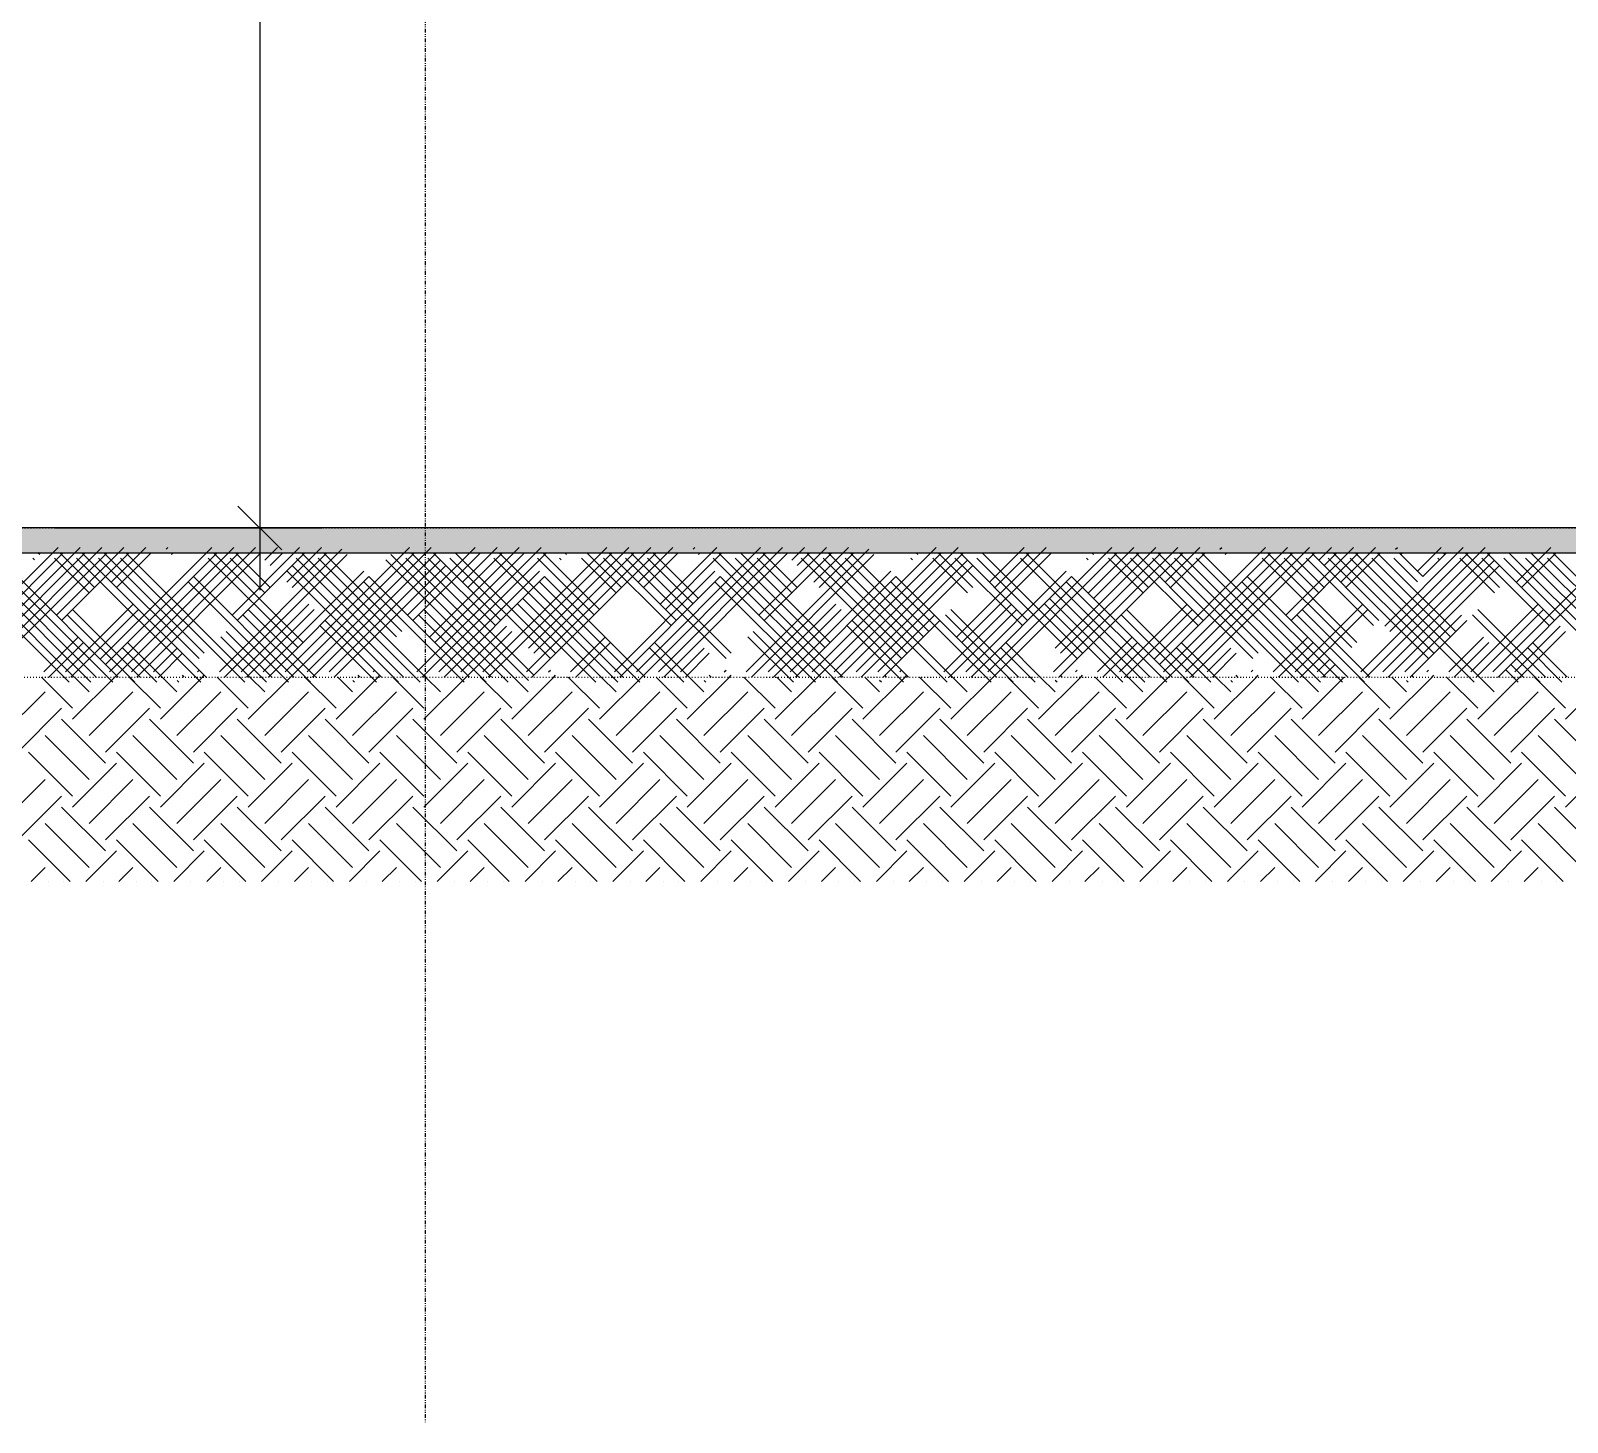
# Model space of a CAD drawing. Extents: x 37185 to 43130, y -8131 to -3926.
# Drawn here: x 40987.6 to 41193.8, y -6361.7 to -6175 of the extents above; entities that cross this region are included whole.
import ezdxf

# ---------------------------------------------------------------- set-up
doc = ezdxf.new("R2010")
doc.units = 0
doc.header["$MEASUREMENT"] = 0
doc.linetypes.add('ESTILO_TQS_0002', pattern=[0.4, 0.1, -0.3])
doc.linetypes.add('ESTILO_TQS_0004', pattern=[1.12, 0.5, -0.2, 0.01, -0.2, 0.01, -0.2])
for name, color, linetype in [('36', 253, 'CONTINUOUS'), ('47', 15, 'CONTINUOUS'), ('67', 7, 'CONTINUOUS'), ('70', 160, 'CONTINUOUS'), ('75', 9, 'CONTINUOUS'), ('96', 252, 'CONTINUOUS')]:
    doc.layers.add(name, color=color, linetype=linetype)

msp = doc.modelspace()

# ---------------------------------------------------------------- linework, layer by layer
at = {"layer": '36', "linetype": 'Continuous'}
for p, q in [((40974.62, -6260.99), (40991.29, -6244.33)), ((40975.33, -6261.7), (40991.99, -6245.04)), ((40977.57, -6260.99), (40994.23, -6244.33)), ((40978.28, -6261.7), (40994.94, -6245.04)), ((40996.41, -6261.7), (40979.75, -6245.04)), ((40983.69, -6257.82), (40997.18, -6244.33)), ((40984.4, -6258.52), (40997.89, -6245.04)), ((40988.82, -6245.27), (40988.59, -6245.04)), ((40991.06, -6253.4), (41000.13, -6244.33)), ((40996.18, -6249.69), (40991.53, -6245.04)), ((40991.76, -6254.11), (41000.83, -6245.04)), ((41011.14, -6261.7), (40994.48, -6245.04)), ((40996.95, -6259.29), (41011.91, -6244.33)), ((41010.91, -6258.52), (40997.43, -6245.04)), ((40997.66, -6260), (41012.62, -6245.04)), ((40998.19, -6260.99), (41014.86, -6244.33)), ((40998.42, -6248.98), (41003.07, -6244.33)), ((40998.9, -6261.7), (41015.56, -6245.04)), ((40999.13, -6249.69), (41003.78, -6245.04)), ((41017.04, -6261.7), (41000.37, -6245.04)), ((41001.14, -6260.99), (41017.8, -6244.33)), ((41001.85, -6261.7), (41018.51, -6245.04)), ((41005.79, -6244.56), (41006.02, -6244.33)), ((41006.5, -6245.27), (41006.73, -6245.04)), ((41024.17, -6257.05), (41012.16, -6245.04)), ((41012.93, -6260.99), (41029.36, -6244.56)), ((41013.63, -6261.7), (41030.07, -6245.27)), ((41014.63, -6253.4), (41023.7, -6244.33)), ((41019.75, -6249.69), (41015.1, -6245.04)), ((41015.33, -6254.11), (41024.4, -6245.04)), ((41019.05, -6246.03), (41020.75, -6244.33)), ((41019.75, -6246.74), (41021.46, -6245.04)), ((41021.76, -6260.99), (41038.43, -6244.33)), ((41021.99, -6248.98), (41026.64, -6244.33)), ((41022.47, -6261.7), (41039.13, -6245.04)), ((41022.7, -6249.69), (41027.35, -6245.04)), ((41040.61, -6261.7), (41023.94, -6245.04)), ((41024.71, -6260.99), (41041.37, -6244.33)), ((41025.42, -6261.7), (41042.08, -6245.04)), ((41037.43, -6255.58), (41026.89, -6245.04)), ((41052.39, -6261.7), (41035.96, -6245.27)), ((41038.2, -6253.4), (41047.27, -6244.33)), ((41055.11, -6261.47), (41038.67, -6245.04)), ((41038.9, -6254.11), (41047.97, -6245.04)), ((41039.44, -6260.99), (41056.11, -6244.33)), ((41040.15, -6261.7), (41056.81, -6245.04)), ((41041.14, -6256.34), (41053.16, -6244.33)), ((41050.69, -6254.11), (41041.62, -6245.04)), ((41041.85, -6257.05), (41053.87, -6245.04)), ((41058.05, -6258.52), (41044.57, -6245.04)), ((41045.56, -6248.98), (41050.21, -6244.33)), ((41046.27, -6249.69), (41050.92, -6245.04)), ((41048.28, -6260.99), (41064.94, -6244.33)), ((41048.99, -6261.7), (41065.65, -6245.04)), ((41067.12, -6261.7), (41050.46, -6245.04)), ((41054.17, -6260.99), (41070.84, -6244.33)), ((41054.4, -6257.82), (41067.89, -6244.33)), ((41054.88, -6261.7), (41071.54, -6245.04)), ((41055.11, -6258.52), (41068.6, -6245.04)), ((41063.95, -6252.63), (41056.35, -6245.04)), ((41059.53, -6245.27), (41059.3, -6245.04)), ((41066.89, -6249.69), (41062.24, -6245.04)), ((41074.26, -6254.11), (41065.19, -6245.04)), ((41081.63, -6258.52), (41068.14, -6245.04)), ((41068.91, -6260.99), (41085.57, -6244.33)), ((41069.13, -6248.98), (41073.78, -6244.33)), ((41069.61, -6261.7), (41086.28, -6245.04)), ((41069.84, -6249.69), (41074.49, -6245.04)), ((41077.21, -6251.16), (41071.08, -6245.04)), ((41071.85, -6260.99), (41088.51, -6244.33)), ((41072.08, -6251.93), (41079.68, -6244.33)), ((41072.56, -6261.7), (41089.22, -6245.04)), ((41072.79, -6252.63), (41080.38, -6245.04)), ((41076.5, -6244.56), (41076.73, -6244.33)), ((41077.21, -6245.27), (41077.44, -6245.04)), ((41096.58, -6261.7), (41079.92, -6245.04)), ((41094.88, -6257.05), (41082.87, -6245.04)), ((41083.64, -6260.99), (41100.07, -6244.56)), ((41084.34, -6261.7), (41100.78, -6245.27)), ((41085.34, -6253.4), (41094.41, -6244.33)), ((41090.46, -6249.69), (41085.81, -6245.04)), ((41086.04, -6254.11), (41095.11, -6245.04)), ((41089.76, -6246.03), (41091.46, -6244.33)), ((41090.46, -6246.74), (41092.17, -6245.04)), ((41105.2, -6258.52), (41091.71, -6245.04)), ((41092.48, -6260.99), (41109.14, -6244.33)), ((41092.7, -6248.98), (41097.35, -6244.33)), ((41093.18, -6261.7), (41109.85, -6245.04)), ((41093.41, -6249.69), (41098.06, -6245.04)), ((41111.32, -6261.7), (41094.65, -6245.04)), ((41095.42, -6260.99), (41112.08, -6244.33)), ((41096.13, -6261.7), (41112.79, -6245.04)), ((41108.14, -6255.58), (41097.6, -6245.04)), ((41106.67, -6245.27), (41106.44, -6245.04)), ((41114.03, -6249.69), (41109.38, -6245.04)), ((41111.85, -6256.34), (41123.87, -6244.33)), ((41121.4, -6254.11), (41112.33, -6245.04)), ((41112.56, -6257.05), (41124.58, -6245.04)), ((41128.77, -6258.52), (41115.28, -6245.04)), ((41116.05, -6260.99), (41132.71, -6244.33)), ((41116.27, -6248.98), (41120.92, -6244.33)), ((41116.75, -6261.7), (41133.42, -6245.04)), ((41116.98, -6249.69), (41121.63, -6245.04)), ((41137.83, -6261.7), (41121.17, -6245.04)), ((41124.88, -6260.99), (41141.55, -6244.33)), ((41125.11, -6257.82), (41138.6, -6244.33)), ((41125.59, -6261.7), (41142.25, -6245.04)), ((41125.82, -6258.52), (41139.31, -6245.04)), ((41129.53, -6250.45), (41135.65, -6244.33)), ((41130.24, -6245.27), (41130.01, -6245.04)), ((41130.24, -6251.16), (41136.36, -6245.04)), ((41137.6, -6249.69), (41132.95, -6245.04)), ((41144.97, -6254.11), (41135.9, -6245.04)), ((41138.37, -6259.29), (41153.33, -6244.33)), ((41152.34, -6258.52), (41138.85, -6245.04)), ((41139.08, -6260), (41154.04, -6245.04)), ((41139.62, -6260.99), (41156.28, -6244.33)), ((41139.84, -6248.98), (41144.49, -6244.33)), ((41140.32, -6261.7), (41156.99, -6245.04)), ((41140.55, -6249.69), (41145.2, -6245.04)), ((41158.46, -6261.7), (41141.79, -6245.04)), ((41142.56, -6260.99), (41159.23, -6244.33)), ((41143.27, -6261.7), (41159.93, -6245.04)), ((41161.4, -6261.7), (41144.74, -6245.04)), ((41147.21, -6244.56), (41147.44, -6244.33)), ((41147.92, -6245.27), (41148.15, -6245.04)), ((41165.59, -6257.05), (41153.58, -6245.04)), ((41156.05, -6253.4), (41165.12, -6244.33)), ((41161.17, -6249.69), (41156.52, -6245.04)), ((41156.76, -6254.11), (41165.82, -6245.04)), ((41168.54, -6254.11), (41159.47, -6245.04)), ((41160.47, -6246.03), (41162.17, -6244.33)), ((41161.17, -6246.74), (41162.88, -6245.04)), ((41175.91, -6258.52), (41162.42, -6245.04)), ((41163.41, -6248.98), (41168.06, -6244.33)), ((41164.12, -6249.69), (41168.77, -6245.04)), ((41182.03, -6261.7), (41165.36, -6245.04)), ((41166.13, -6260.99), (41182.8, -6244.33)), ((41166.84, -6261.7), (41183.5, -6245.04)), ((41178.85, -6255.58), (41168.31, -6245.04)), ((41169.31, -6254.87), (41179.85, -6244.33)), ((41170.01, -6255.58), (41180.56, -6245.04)), ((41170.78, -6244.56), (41171.01, -6244.33)), ((41174.43, -6248.21), (41171.26, -6245.04)), ((41171.49, -6245.27), (41171.72, -6245.04)), ((41173.73, -6247.51), (41176.9, -6244.33)), ((41174.43, -6248.21), (41177.61, -6245.04)), ((41177.38, -6245.27), (41177.15, -6245.04)), ((41184.74, -6249.69), (41180.09, -6245.04)), ((41192.11, -6254.11), (41183.04, -6245.04)), ((41199.48, -6258.52), (41185.99, -6245.04)), ((41186.98, -6248.98), (41191.63, -6244.33)), ((41187.69, -6249.69), (41192.34, -6245.04)), ((41205.6, -6261.7), (41188.93, -6245.04)), ((41208.54, -6261.7), (41191.88, -6245.04)), ((40995.7, -6262.41), (40979.04, -6245.74)), ((40988.11, -6245.97), (40987.88, -6245.74)), ((40995.48, -6250.39), (40990.83, -6245.74)), ((41010.44, -6262.41), (40993.77, -6245.74)), ((41010.21, -6259.23), (40996.72, -6245.74)), ((41016.33, -6262.41), (40999.66, -6245.74)), ((41023.47, -6257.76), (41011.45, -6245.74)), ((41019.05, -6250.39), (41014.4, -6245.74)), ((41018.82, -6260.99), (41032.3, -6247.51)), ((41036.95, -6262.41), (41021.99, -6247.45)), ((41037.66, -6261.7), (41022.7, -6246.74)), ((41039.9, -6262.41), (41023.24, -6245.74)), ((41036.72, -6256.29), (41026.18, -6245.74)), ((41027.66, -6260.99), (41042.62, -6246.03)), ((41028.36, -6261.7), (41043.32, -6246.74)), ((41051.68, -6262.41), (41035.25, -6245.97)), ((41054.4, -6262.18), (41037.97, -6245.74)), ((41049.98, -6254.81), (41040.91, -6245.74)), ((41042.39, -6260.99), (41055.87, -6247.51)), ((41057.35, -6259.23), (41043.86, -6245.74)), ((41066.41, -6262.41), (41049.75, -6245.74)), ((41063.24, -6253.34), (41055.64, -6245.74)), ((41058.82, -6245.97), (41058.59, -6245.74)), ((41066.19, -6250.39), (41061.54, -6245.74)), ((41073.55, -6254.81), (41064.48, -6245.74)), ((41065.96, -6260.99), (41079.44, -6247.51)), ((41080.92, -6259.23), (41067.43, -6245.74)), ((41076.5, -6251.87), (41070.38, -6245.74)), ((41095.88, -6262.41), (41079.21, -6245.74)), ((41094.18, -6257.76), (41082.16, -6245.74)), ((41089.76, -6250.39), (41085.11, -6245.74)), ((41089.53, -6260.99), (41103.02, -6247.51)), ((41104.49, -6259.23), (41091, -6245.74)), ((41110.61, -6262.41), (41093.95, -6245.74)), ((41107.43, -6256.29), (41096.89, -6245.74)), ((41098.37, -6260.99), (41113.33, -6246.03)), ((41099.07, -6261.7), (41114.03, -6246.74)), ((41105.96, -6245.97), (41105.73, -6245.74)), ((41113.33, -6250.39), (41108.68, -6245.74)), ((41120.69, -6254.81), (41111.62, -6245.74)), ((41113.1, -6260.99), (41126.59, -6247.51)), ((41128.06, -6259.23), (41114.57, -6245.74)), ((41137.13, -6262.41), (41120.46, -6245.74)), ((41129.53, -6245.97), (41129.3, -6245.74)), ((41136.9, -6250.39), (41132.25, -6245.74)), ((41144.26, -6254.81), (41135.19, -6245.74)), ((41151.63, -6259.23), (41138.14, -6245.74)), ((41157.75, -6262.41), (41141.09, -6245.74)), ((41160.7, -6262.41), (41144.03, -6245.74)), ((41164.89, -6257.76), (41152.87, -6245.74)), ((41160.47, -6250.39), (41155.82, -6245.74)), ((41167.83, -6254.81), (41158.76, -6245.74)), ((41175.2, -6259.23), (41161.71, -6245.74)), ((41181.32, -6262.41), (41164.66, -6245.74)), ((41178.15, -6256.29), (41167.6, -6245.74)), ((41169.08, -6260.99), (41184.04, -6246.03)), ((41169.79, -6261.7), (41184.74, -6246.74)), ((41173.73, -6248.92), (41170.55, -6245.74)), ((41176.67, -6245.97), (41176.44, -6245.74)), ((41184.04, -6250.39), (41179.39, -6245.74)), ((41191.4, -6254.81), (41182.33, -6245.74)), ((41183.81, -6260.99), (41197.3, -6247.51)), ((41198.77, -6259.23), (41185.28, -6245.74)), ((41204.89, -6262.41), (41188.23, -6245.74)), ((41207.84, -6262.41), (41191.17, -6245.74)), ((40998.65, -6262.41), (40985.16, -6248.92)), ((40999.36, -6261.7), (40985.87, -6248.21)), ((41022.22, -6262.41), (41008.73, -6248.92)), ((41022.93, -6261.7), (41009.44, -6248.21)), ((41019.53, -6261.7), (41033.01, -6248.21)), ((41045.79, -6262.41), (41032.3, -6248.92)), ((41046.5, -6261.7), (41033.01, -6248.21)), ((41043.1, -6261.7), (41056.58, -6248.21)), ((41069.36, -6262.41), (41055.87, -6248.92)), ((41070.07, -6261.7), (41056.58, -6248.21)), ((41066.67, -6261.7), (41080.15, -6248.21)), ((41092.93, -6262.41), (41079.44, -6248.92)), ((41093.64, -6261.7), (41080.15, -6248.21)), ((41090.24, -6261.7), (41103.72, -6248.21)), ((41116.5, -6262.41), (41103.02, -6248.92)), ((41117.21, -6261.7), (41103.72, -6248.21)), ((41113.81, -6261.7), (41127.29, -6248.21)), ((41140.07, -6262.41), (41126.59, -6248.92)), ((41140.78, -6261.7), (41127.29, -6248.21)), ((41163.64, -6262.41), (41150.16, -6248.92)), ((41164.35, -6261.7), (41150.86, -6248.21)), ((41184.52, -6261.7), (41198, -6248.21)), ((40993.46, -6261.7), (40982.92, -6251.16)), ((41064.18, -6261.7), (41053.64, -6251.16)), ((41134.89, -6261.7), (41124.35, -6251.16)), ((40992.76, -6262.41), (40982.22, -6251.87)), ((40992.3, -6260.99), (41001.37, -6251.93)), ((41001.6, -6262.41), (40992.53, -6253.34)), ((40993.01, -6261.7), (41002.08, -6252.63)), ((41002.3, -6261.7), (40993.24, -6252.63)), ((41015.87, -6260.99), (41024.94, -6251.93)), ((41025.17, -6262.41), (41016.1, -6253.34)), ((41016.58, -6261.7), (41025.65, -6252.63)), ((41025.87, -6261.7), (41016.81, -6252.63)), ((41048.74, -6262.41), (41039.67, -6253.34)), ((41049.44, -6261.7), (41040.38, -6252.63)), ((41063.47, -6262.41), (41052.93, -6251.87)), ((41086.58, -6260.99), (41095.65, -6251.93)), ((41087.29, -6261.7), (41096.36, -6252.63)), ((41101.31, -6260.99), (41108.91, -6253.4)), ((41110.15, -6260.99), (41119.22, -6251.93)), ((41119.45, -6262.41), (41110.38, -6253.34)), ((41110.86, -6261.7), (41119.93, -6252.63)), ((41120.15, -6261.7), (41111.09, -6252.63)), ((41134.18, -6262.41), (41123.64, -6251.87)), ((41133.72, -6260.99), (41142.79, -6251.93)), ((41143.02, -6262.41), (41133.95, -6253.34)), ((41134.43, -6261.7), (41143.5, -6252.63)), ((41143.73, -6261.7), (41134.66, -6252.63)), ((41157.29, -6260.99), (41166.36, -6251.93)), ((41166.59, -6262.41), (41157.52, -6253.34)), ((41158, -6261.7), (41167.07, -6252.63)), ((41167.3, -6261.7), (41158.23, -6252.63)), ((41172.02, -6260.99), (41179.62, -6253.4)), ((41180.86, -6260.99), (41189.93, -6251.93)), ((41190.16, -6262.41), (41181.09, -6253.34)), ((41181.57, -6261.7), (41190.64, -6252.63)), ((41190.87, -6261.7), (41181.8, -6252.63)), ((41019.98, -6261.7), (41013.86, -6255.58)), ((41034.01, -6262.41), (41026.41, -6254.81)), ((41034.71, -6261.7), (41027.12, -6254.11)), ((41045.33, -6260.99), (41051.46, -6254.87)), ((41046.04, -6261.7), (41052.16, -6255.58)), ((41090.69, -6261.7), (41084.57, -6255.58)), ((41104.72, -6262.41), (41097.12, -6254.81)), ((41105.42, -6261.7), (41097.83, -6254.11)), ((41102.02, -6261.7), (41109.61, -6254.11)), ((41172.73, -6261.7), (41180.33, -6254.11)), ((41186.76, -6260.99), (41192.88, -6254.87)), ((41187.46, -6261.7), (41193.58, -6255.58)), ((40989.36, -6260.99), (40994, -6256.34)), ((40990.06, -6261.7), (40994.71, -6257.05)), ((41004.54, -6262.41), (40999.9, -6257.76)), ((41005.25, -6261.7), (41000.6, -6257.05)), ((41004.09, -6260.99), (41007.26, -6257.82)), ((41019.27, -6262.41), (41013.15, -6256.29)), ((41060.07, -6260.99), (41064.71, -6256.34)), ((41060.77, -6261.7), (41065.42, -6257.05)), ((41075.25, -6262.41), (41070.61, -6257.76)), ((41075.96, -6261.7), (41071.31, -6257.05)), ((41074.8, -6260.99), (41077.97, -6257.82)), ((41089.98, -6262.41), (41083.86, -6256.29)), ((41122.39, -6262.41), (41117.75, -6257.76)), ((41123.1, -6261.7), (41118.45, -6257.05)), ((41130.78, -6260.99), (41135.42, -6256.34)), ((41131.48, -6261.7), (41136.13, -6257.05)), ((41145.96, -6262.41), (41141.32, -6257.76)), ((41146.67, -6261.7), (41142.02, -6257.05)), ((41145.51, -6260.99), (41148.68, -6257.82)), ((41154.35, -6260.99), (41158.99, -6256.34)), ((41155.05, -6261.7), (41159.7, -6257.05)), ((41177.92, -6260.99), (41182.56, -6256.34)), ((41178.62, -6261.7), (41183.27, -6257.05)), ((41193.1, -6262.41), (41188.46, -6257.76)), ((41193.81, -6261.7), (41189.16, -6257.05)), ((41004.79, -6261.7), (41007.97, -6258.52)), ((41075.5, -6261.7), (41078.68, -6258.52)), ((41146.22, -6261.7), (41149.39, -6258.52)), ((41160.24, -6260.99), (41161.94, -6259.29)), ((41160.95, -6261.7), (41162.65, -6260)), ((41187.92, -6261.7), (41186.22, -6260)), ((40990.52, -6261.7), (40990.52, -6261.7)), ((40990.52, -6261.7), (40990.52, -6261.7)), ((40995.96, -6261.7), (40995.96, -6261.7)), ((40995.96, -6261.7), (40995.96, -6261.7)), ((41007.74, -6261.7), (41007.74, -6261.7)), ((41007.74, -6261.7), (41007.74, -6261.7)), ((41008.2, -6261.7), (41007.97, -6261.47)), ((41009.98, -6260.99), (41010.21, -6260.76)), ((41010.69, -6261.7), (41010.91, -6261.47)), ((41014.09, -6261.7), (41014.09, -6261.7)), ((41014.09, -6261.7), (41014.09, -6261.7)), ((41028.82, -6261.7), (41028.82, -6261.7)), ((41028.82, -6261.7), (41028.82, -6261.7)), ((41031.31, -6261.7), (41031.31, -6261.7)), ((41031.31, -6261.7), (41031.31, -6261.7)), ((41031.77, -6261.7), (41031.54, -6261.47)), ((41033.55, -6260.99), (41033.78, -6260.76)), ((41034.26, -6261.7), (41034.48, -6261.47)), ((41037.2, -6261.7), (41037.2, -6261.7)), ((41037.2, -6261.7), (41037.2, -6261.7)), ((41043.55, -6261.7), (41043.55, -6261.7)), ((41043.55, -6261.7), (41043.55, -6261.7)), ((41051.93, -6261.7), (41051.93, -6261.7)), ((41051.93, -6261.7), (41051.93, -6261.7)), ((41055.34, -6261.7), (41055.34, -6261.7)), ((41055.34, -6261.7), (41055.34, -6261.7)), ((41057.12, -6260.99), (41057.35, -6260.76)), ((41057.83, -6261.7), (41058.05, -6261.47)), ((41058.28, -6261.7), (41058.28, -6261.7)), ((41058.28, -6261.7), (41058.28, -6261.7)), ((41061.23, -6261.7), (41061.23, -6261.7)), ((41061.23, -6261.7), (41061.23, -6261.7)), ((41063.72, -6261.7), (41063.72, -6261.7)), ((41063.72, -6261.7), (41063.72, -6261.7)), ((41073.01, -6261.7), (41073.01, -6261.7)), ((41073.01, -6261.7), (41073.01, -6261.7)), ((41078.45, -6261.7), (41078.45, -6261.7)), ((41078.45, -6261.7), (41078.45, -6261.7)), ((41078.91, -6261.7), (41078.68, -6261.47)), ((41080.69, -6260.99), (41080.92, -6260.76)), ((41081.4, -6261.7), (41081.63, -6261.47)), ((41081.85, -6261.7), (41081.85, -6261.7)), ((41081.85, -6261.7), (41081.85, -6261.7)), ((41084.8, -6261.7), (41084.8, -6261.7)), ((41084.8, -6261.7), (41084.8, -6261.7)), ((41087.75, -6261.7), (41087.75, -6261.7)), ((41087.75, -6261.7), (41087.75, -6261.7)), ((41099.53, -6261.7), (41099.53, -6261.7)), ((41099.53, -6261.7), (41099.53, -6261.7)), ((41102.48, -6261.7), (41102.25, -6261.47)), ((41104.26, -6260.99), (41104.49, -6260.76)), ((41104.97, -6261.7), (41105.2, -6261.47)), ((41107.91, -6261.7), (41107.91, -6261.7)), ((41107.91, -6261.7), (41107.91, -6261.7)), ((41108.37, -6261.7), (41108.37, -6261.7)), ((41108.37, -6261.7), (41108.37, -6261.7)), ((41114.26, -6261.7), (41114.26, -6261.7)), ((41114.26, -6261.7), (41114.26, -6261.7)), ((41119.7, -6261.7), (41119.7, -6261.7)), ((41119.7, -6261.7), (41119.7, -6261.7)), ((41122.65, -6261.7), (41122.65, -6261.7)), ((41122.65, -6261.7), (41122.65, -6261.7)), ((41126.05, -6261.7), (41125.82, -6261.47)), ((41127.83, -6260.99), (41128.06, -6260.76)), ((41128.54, -6261.7), (41128.77, -6261.47)), ((41128.99, -6261.7), (41128.99, -6261.7)), ((41128.99, -6261.7), (41128.99, -6261.7)), ((41131.94, -6261.7), (41131.94, -6261.7)), ((41131.94, -6261.7), (41131.94, -6261.7)), ((41137.38, -6261.7), (41137.38, -6261.7)), ((41137.38, -6261.7), (41137.38, -6261.7)), ((41149.16, -6261.7), (41149.16, -6261.7)), ((41149.16, -6261.7), (41149.16, -6261.7)), ((41149.62, -6261.7), (41149.39, -6261.47)), ((41151.4, -6260.99), (41151.63, -6260.76)), ((41152.11, -6261.7), (41152.34, -6261.47)), ((41152.56, -6261.7), (41152.56, -6261.7)), ((41152.56, -6261.7), (41152.56, -6261.7)), ((41155.51, -6261.7), (41155.51, -6261.7)), ((41155.51, -6261.7), (41155.51, -6261.7)), ((41163.89, -6261.7), (41163.89, -6261.7)), ((41163.89, -6261.7), (41163.89, -6261.7)), ((41170.24, -6261.7), (41170.24, -6261.7)), ((41170.24, -6261.7), (41170.24, -6261.7)), ((41173.19, -6261.7), (41172.96, -6261.47)), ((41174.97, -6260.99), (41175.2, -6260.76)), ((41175.68, -6261.7), (41175.91, -6261.47)), ((41176.13, -6261.7), (41176.13, -6261.7)), ((41176.13, -6261.7), (41176.13, -6261.7)), ((41179.08, -6261.7), (41179.08, -6261.7)), ((41179.08, -6261.7), (41179.08, -6261.7)), ((41184.97, -6261.7), (41184.97, -6261.7)), ((41184.97, -6261.7), (41184.97, -6261.7)), ((41187.21, -6262.41), (41185.51, -6260.71)), ((41190.41, -6261.7), (41190.41, -6261.7)), ((41190.41, -6261.7), (41190.41, -6261.7)), ((41193.36, -6261.7), (41193.36, -6261.7)), ((41193.36, -6261.7), (41193.36, -6261.7)), ((41007.49, -6262.41), (41007.26, -6262.18)), ((41031.06, -6262.41), (41030.83, -6262.18)), ((41078.2, -6262.41), (41077.97, -6262.18)), ((41101.77, -6262.41), (41101.54, -6262.18)), ((41125.34, -6262.41), (41125.11, -6262.18)), ((41148.91, -6262.41), (41148.68, -6262.18)), ((41172.48, -6262.41), (41172.25, -6262.18))]:
    msp.add_line(p, q, dxfattribs=at)
at = {"layer": '47', "linetype": 'Continuous'}
for p, q in [((40993.24, -6265.89), (40989.05, -6261.7)), ((40993.24, -6267.36), (40998.9, -6261.7)), ((40995.45, -6263.68), (40993.47, -6261.7)), ((41005.02, -6265.89), (41000.83, -6261.7)), ((41005.02, -6267.36), (41010.68, -6261.7)), ((41007.23, -6263.68), (41005.25, -6261.7)), ((41016.81, -6265.89), (41012.62, -6261.7)), ((41016.81, -6267.36), (41022.47, -6261.7)), ((41019.02, -6263.68), (41017.04, -6261.7)), ((41028.59, -6265.89), (41024.4, -6261.7)), ((41028.59, -6267.36), (41034.25, -6261.7)), ((41030.8, -6263.68), (41028.82, -6261.7)), ((41040.38, -6265.89), (41036.19, -6261.7)), ((41040.38, -6267.36), (41046.04, -6261.7)), ((41042.59, -6263.68), (41040.61, -6261.7)), ((41052.16, -6265.89), (41047.97, -6261.7)), ((41052.16, -6267.36), (41057.82, -6261.7)), ((41054.37, -6263.68), (41052.39, -6261.7)), ((41063.95, -6265.89), (41059.76, -6261.7)), ((41063.95, -6267.36), (41069.61, -6261.7)), ((41066.16, -6263.68), (41064.18, -6261.7)), ((41075.73, -6265.89), (41071.54, -6261.7)), ((41075.73, -6267.36), (41081.39, -6261.7)), ((41077.94, -6263.68), (41075.96, -6261.7)), ((41087.52, -6265.89), (41083.33, -6261.7)), ((41087.52, -6267.36), (41093.18, -6261.7)), ((41089.73, -6263.68), (41087.75, -6261.7)), ((41099.3, -6265.89), (41095.12, -6261.7)), ((41099.3, -6267.36), (41104.96, -6261.7)), ((41101.51, -6263.68), (41099.53, -6261.7)), ((41111.09, -6265.89), (41106.9, -6261.7)), ((41111.09, -6267.36), (41116.75, -6261.7)), ((41113.3, -6263.68), (41111.32, -6261.7)), ((41122.87, -6265.89), (41118.69, -6261.7)), ((41122.87, -6267.36), (41128.53, -6261.7)), ((41125.08, -6263.68), (41123.1, -6261.7)), ((41134.66, -6265.89), (41130.47, -6261.7)), ((41134.66, -6267.36), (41140.32, -6261.7)), ((41136.87, -6263.68), (41134.89, -6261.7)), ((41146.44, -6265.89), (41142.26, -6261.7)), ((41146.44, -6267.36), (41152.1, -6261.7)), ((41148.65, -6263.68), (41146.67, -6261.7)), ((41158.23, -6265.89), (41154.04, -6261.7)), ((41158.23, -6267.36), (41163.89, -6261.7)), ((41160.44, -6263.68), (41158.46, -6261.7)), ((41170.01, -6265.89), (41165.83, -6261.7)), ((41170.01, -6267.36), (41175.67, -6261.7)), ((41172.22, -6263.68), (41170.25, -6261.7)), ((41181.8, -6265.89), (41177.61, -6261.7)), ((41181.8, -6267.36), (41187.46, -6261.7)), ((41184.01, -6263.68), (41182.03, -6261.7)), ((41193.58, -6265.89), (41189.4, -6261.7)), ((41193.58, -6267.36), (41199.24, -6261.7)), ((40983.66, -6269.57), (40989.55, -6263.68)), ((40995.45, -6269.57), (41001.34, -6263.68)), ((41007.23, -6269.57), (41013.12, -6263.68)), ((41019.02, -6269.57), (41024.91, -6263.68)), ((41030.8, -6269.57), (41036.69, -6263.68)), ((41042.59, -6269.57), (41048.48, -6263.68)), ((41054.37, -6269.57), (41060.26, -6263.68)), ((41066.16, -6269.57), (41072.05, -6263.68)), ((41077.94, -6269.57), (41083.83, -6263.68)), ((41089.73, -6269.57), (41095.62, -6263.68)), ((41101.51, -6269.57), (41107.41, -6263.68)), ((41113.3, -6269.57), (41119.19, -6263.68)), ((41125.08, -6269.57), (41130.98, -6263.68)), ((41136.87, -6269.57), (41142.76, -6263.68)), ((41148.65, -6269.57), (41154.55, -6263.68)), ((41160.44, -6269.57), (41166.33, -6263.68)), ((41172.22, -6269.57), (41178.12, -6263.68)), ((41184.01, -6269.57), (41189.9, -6263.68)), ((40985.87, -6271.78), (40991.76, -6265.89)), ((40997.66, -6271.78), (41003.55, -6265.89)), ((41009.44, -6271.78), (41015.33, -6265.89)), ((41021.23, -6271.78), (41027.12, -6265.89)), ((41033.01, -6271.78), (41038.9, -6265.89)), ((41044.8, -6271.78), (41050.69, -6265.89)), ((41056.58, -6271.78), (41062.47, -6265.89)), ((41068.37, -6271.78), (41074.26, -6265.89)), ((41080.15, -6271.78), (41086.04, -6265.89)), ((41091.94, -6271.78), (41097.83, -6265.89)), ((41103.72, -6271.78), (41109.61, -6265.89)), ((41115.51, -6271.78), (41121.4, -6265.89)), ((41127.29, -6271.78), (41133.19, -6265.89)), ((41139.08, -6271.78), (41144.97, -6265.89)), ((41150.86, -6271.78), (41156.76, -6265.89)), ((41162.65, -6271.78), (41168.54, -6265.89)), ((41174.43, -6271.78), (41180.33, -6265.89)), ((41186.22, -6271.78), (41192.11, -6265.89)), ((40997.66, -6273.26), (40991.76, -6267.36)), ((41009.44, -6273.26), (41003.55, -6267.36)), ((41021.23, -6273.26), (41015.33, -6267.36)), ((41033.01, -6273.26), (41027.12, -6267.36)), ((41044.8, -6273.26), (41038.9, -6267.36)), ((41056.58, -6273.26), (41050.69, -6267.36)), ((41068.37, -6273.26), (41062.47, -6267.36)), ((41080.15, -6273.26), (41074.26, -6267.36)), ((41091.94, -6273.26), (41086.04, -6267.36)), ((41103.72, -6273.26), (41097.83, -6267.36)), ((41115.51, -6273.26), (41109.61, -6267.36)), ((41127.29, -6273.26), (41121.4, -6267.36)), ((41139.08, -6273.26), (41133.19, -6267.36)), ((41150.86, -6273.26), (41144.97, -6267.36)), ((41162.65, -6273.26), (41156.76, -6267.36)), ((41174.43, -6273.26), (41168.54, -6267.36)), ((41186.22, -6273.26), (41180.33, -6267.36)), ((41198, -6273.26), (41192.11, -6267.36)), ((40995.45, -6275.47), (40989.55, -6269.57)), ((41007.23, -6275.47), (41001.34, -6269.57)), ((41019.02, -6275.47), (41013.12, -6269.57)), ((41030.8, -6275.47), (41024.91, -6269.57)), ((41042.59, -6275.47), (41036.69, -6269.57)), ((41054.37, -6275.47), (41048.48, -6269.57)), ((41066.16, -6275.47), (41060.26, -6269.57)), ((41077.94, -6275.47), (41072.05, -6269.57)), ((41089.73, -6275.47), (41083.83, -6269.57)), ((41101.51, -6275.47), (41095.62, -6269.57)), ((41113.3, -6275.47), (41107.41, -6269.57)), ((41125.08, -6275.47), (41119.19, -6269.57)), ((41136.87, -6275.47), (41130.98, -6269.57)), ((41148.65, -6275.47), (41142.76, -6269.57)), ((41160.44, -6275.47), (41154.55, -6269.57)), ((41172.22, -6275.47), (41166.33, -6269.57)), ((41184.01, -6275.47), (41178.12, -6269.57)), ((41195.79, -6275.47), (41189.9, -6269.57)), ((40993.24, -6277.68), (40987.34, -6271.78)), ((41005.02, -6277.68), (40999.13, -6271.78)), ((41016.81, -6277.68), (41010.91, -6271.78)), ((41028.59, -6277.68), (41022.7, -6271.78)), ((41040.38, -6277.68), (41034.48, -6271.78)), ((41052.16, -6277.68), (41046.27, -6271.78)), ((41063.95, -6277.68), (41058.05, -6271.78)), ((41075.73, -6277.68), (41069.84, -6271.78)), ((41087.52, -6277.68), (41081.63, -6271.78)), ((41099.3, -6277.68), (41093.41, -6271.78)), ((41111.09, -6277.68), (41105.2, -6271.78)), ((41122.87, -6277.68), (41116.98, -6271.78)), ((41134.66, -6277.68), (41128.77, -6271.78)), ((41146.44, -6277.68), (41140.55, -6271.78)), ((41158.23, -6277.68), (41152.34, -6271.78)), ((41170.01, -6277.68), (41164.12, -6271.78)), ((41181.8, -6277.68), (41175.91, -6271.78)), ((41193.58, -6277.68), (41187.69, -6271.78)), ((40993.24, -6279.15), (40999.13, -6273.26)), ((41005.02, -6279.15), (41010.91, -6273.26)), ((41016.81, -6279.15), (41022.7, -6273.26)), ((41028.59, -6279.15), (41034.48, -6273.26)), ((41040.38, -6279.15), (41046.27, -6273.26)), ((41052.16, -6279.15), (41058.05, -6273.26)), ((41063.95, -6279.15), (41069.84, -6273.26)), ((41075.73, -6279.15), (41081.63, -6273.26)), ((41087.52, -6279.15), (41093.41, -6273.26)), ((41099.3, -6279.15), (41105.2, -6273.26)), ((41111.09, -6279.15), (41116.98, -6273.26)), ((41122.87, -6279.15), (41128.77, -6273.26)), ((41134.66, -6279.15), (41140.55, -6273.26)), ((41146.44, -6279.15), (41152.34, -6273.26)), ((41158.23, -6279.15), (41164.12, -6273.26)), ((41170.01, -6279.15), (41175.91, -6273.26)), ((41181.8, -6279.15), (41187.69, -6273.26)), ((41193.58, -6279.15), (41199.48, -6273.26)), ((40983.66, -6281.36), (40989.55, -6275.47)), ((40995.45, -6281.36), (41001.34, -6275.47)), ((41007.23, -6281.36), (41013.12, -6275.47)), ((41019.02, -6281.36), (41024.91, -6275.47)), ((41030.8, -6281.36), (41036.69, -6275.47)), ((41042.59, -6281.36), (41048.48, -6275.47)), ((41054.37, -6281.36), (41060.26, -6275.47)), ((41066.16, -6281.36), (41072.05, -6275.47)), ((41077.94, -6281.36), (41083.83, -6275.47)), ((41089.73, -6281.36), (41095.62, -6275.47)), ((41101.51, -6281.36), (41107.41, -6275.47)), ((41113.3, -6281.36), (41119.19, -6275.47)), ((41125.08, -6281.36), (41130.98, -6275.47)), ((41136.87, -6281.36), (41142.76, -6275.47)), ((41148.65, -6281.36), (41154.55, -6275.47)), ((41160.44, -6281.36), (41166.33, -6275.47)), ((41172.22, -6281.36), (41178.12, -6275.47)), ((41184.01, -6281.36), (41189.9, -6275.47)), ((40985.87, -6283.57), (40991.76, -6277.68)), ((40997.66, -6283.57), (41003.55, -6277.68)), ((41009.44, -6283.57), (41015.33, -6277.68)), ((41021.23, -6283.57), (41027.12, -6277.68)), ((41033.01, -6283.57), (41038.9, -6277.68)), ((41044.8, -6283.57), (41050.69, -6277.68)), ((41056.58, -6283.57), (41062.47, -6277.68)), ((41068.37, -6283.57), (41074.26, -6277.68)), ((41080.15, -6283.57), (41086.04, -6277.68)), ((41091.94, -6283.57), (41097.83, -6277.68)), ((41103.72, -6283.57), (41109.61, -6277.68)), ((41115.51, -6283.57), (41121.4, -6277.68)), ((41127.29, -6283.57), (41133.19, -6277.68)), ((41139.08, -6283.57), (41144.97, -6277.68)), ((41150.86, -6283.57), (41156.76, -6277.68)), ((41162.65, -6283.57), (41168.54, -6277.68)), ((41174.43, -6283.57), (41180.33, -6277.68)), ((41186.22, -6283.57), (41192.11, -6277.68)), ((40997.66, -6285.04), (40991.76, -6279.15)), ((41009.44, -6285.04), (41003.55, -6279.15)), ((41021.23, -6285.04), (41015.33, -6279.15)), ((41033.01, -6285.04), (41027.12, -6279.15)), ((41044.8, -6285.04), (41038.9, -6279.15)), ((41056.58, -6285.04), (41050.69, -6279.15)), ((41068.37, -6285.04), (41062.47, -6279.15)), ((41080.15, -6285.04), (41074.26, -6279.15)), ((41091.94, -6285.04), (41086.04, -6279.15)), ((41103.72, -6285.04), (41097.83, -6279.15)), ((41115.51, -6285.04), (41109.61, -6279.15)), ((41127.29, -6285.04), (41121.4, -6279.15)), ((41139.08, -6285.04), (41133.19, -6279.15)), ((41150.86, -6285.04), (41144.97, -6279.15)), ((41162.65, -6285.04), (41156.76, -6279.15)), ((41174.43, -6285.04), (41168.54, -6279.15)), ((41186.22, -6285.04), (41180.33, -6279.15)), ((41198, -6285.04), (41192.11, -6279.15)), ((40995.45, -6287.25), (40989.55, -6281.36)), ((41007.23, -6287.25), (41001.34, -6281.36)), ((41019.02, -6287.25), (41013.12, -6281.36)), ((41030.8, -6287.25), (41024.91, -6281.36)), ((41042.59, -6287.25), (41036.69, -6281.36)), ((41054.37, -6287.25), (41048.48, -6281.36)), ((41066.16, -6287.25), (41060.26, -6281.36)), ((41077.94, -6287.25), (41072.05, -6281.36)), ((41089.73, -6287.25), (41083.83, -6281.36)), ((41101.51, -6287.25), (41095.62, -6281.36)), ((41113.3, -6287.25), (41107.41, -6281.36)), ((41125.08, -6287.25), (41119.19, -6281.36)), ((41136.87, -6287.25), (41130.98, -6281.36)), ((41148.65, -6287.25), (41142.76, -6281.36)), ((41160.44, -6287.25), (41154.55, -6281.36)), ((41172.22, -6287.25), (41166.33, -6281.36)), ((41184.01, -6287.25), (41178.12, -6281.36)), ((41195.79, -6287.25), (41189.9, -6281.36)), ((40992.92, -6289.14), (40987.34, -6283.57)), ((41004.7, -6289.14), (40999.13, -6283.57)), ((41016.49, -6289.14), (41010.91, -6283.57)), ((41028.27, -6289.14), (41022.7, -6283.57)), ((41040.06, -6289.14), (41034.48, -6283.57)), ((41051.84, -6289.14), (41046.27, -6283.57)), ((41063.63, -6289.14), (41058.05, -6283.57)), ((41075.41, -6289.14), (41069.84, -6283.57)), ((41087.2, -6289.14), (41081.63, -6283.57)), ((41098.98, -6289.14), (41093.41, -6283.57)), ((41110.77, -6289.14), (41105.2, -6283.57)), ((41122.55, -6289.14), (41116.98, -6283.57)), ((41134.34, -6289.14), (41128.77, -6283.57)), ((41146.12, -6289.14), (41140.55, -6283.57)), ((41157.91, -6289.14), (41152.34, -6283.57)), ((41169.69, -6289.14), (41164.12, -6283.57)), ((41181.48, -6289.14), (41175.91, -6283.57)), ((41193.26, -6289.14), (41187.69, -6283.57)), ((40995.03, -6289.14), (40999.13, -6285.04)), ((41006.81, -6289.14), (41010.91, -6285.04)), ((41018.6, -6289.14), (41022.7, -6285.04)), ((41030.39, -6289.14), (41034.48, -6285.04)), ((41042.17, -6289.14), (41046.27, -6285.04)), ((41053.96, -6289.14), (41058.05, -6285.04)), ((41065.74, -6289.14), (41069.84, -6285.04)), ((41077.53, -6289.14), (41081.63, -6285.04)), ((41089.31, -6289.14), (41093.41, -6285.04)), ((41101.1, -6289.14), (41105.2, -6285.04)), ((41112.88, -6289.14), (41116.98, -6285.04)), ((41124.67, -6289.14), (41128.77, -6285.04)), ((41136.45, -6289.14), (41140.55, -6285.04)), ((41148.24, -6289.14), (41152.34, -6285.04)), ((41160.02, -6289.14), (41164.12, -6285.04)), ((41171.81, -6289.14), (41175.91, -6285.04)), ((41183.59, -6289.14), (41187.69, -6285.04)), ((40987.66, -6289.14), (40989.55, -6287.25)), ((40999.45, -6289.14), (41001.34, -6287.25)), ((41011.23, -6289.14), (41013.12, -6287.25)), ((41023.02, -6289.14), (41024.91, -6287.25)), ((41034.8, -6289.14), (41036.69, -6287.25)), ((41046.59, -6289.14), (41048.48, -6287.25)), ((41058.37, -6289.14), (41060.26, -6287.25)), ((41070.16, -6289.14), (41072.05, -6287.25)), ((41081.95, -6289.14), (41083.83, -6287.25)), ((41093.73, -6289.14), (41095.62, -6287.25)), ((41105.52, -6289.14), (41107.41, -6287.25)), ((41117.3, -6289.14), (41119.19, -6287.25)), ((41129.09, -6289.14), (41130.98, -6287.25)), ((41140.87, -6289.14), (41142.76, -6287.25)), ((41152.66, -6289.14), (41154.55, -6287.25)), ((41164.44, -6289.14), (41166.33, -6287.25)), ((41176.23, -6289.14), (41178.12, -6287.25)), ((41188.01, -6289.14), (41189.9, -6287.25)), ((40989.97, -6289.14), (40989.97, -6289.14)), ((40992.08, -6289.14), (40992.08, -6289.14)), ((40997.34, -6289.14), (40997.34, -6289.14)), ((41001.76, -6289.14), (41001.76, -6289.14)), ((41003.87, -6289.14), (41003.87, -6289.14)), ((41009.12, -6289.14), (41009.12, -6289.14)), ((41013.54, -6289.14), (41013.54, -6289.14)), ((41015.65, -6289.14), (41015.65, -6289.14)), ((41020.91, -6289.14), (41020.91, -6289.14)), ((41025.33, -6289.14), (41025.33, -6289.14)), ((41027.44, -6289.14), (41027.44, -6289.14)), ((41032.69, -6289.14), (41032.69, -6289.14)), ((41037.11, -6289.14), (41037.11, -6289.14)), ((41039.22, -6289.14), (41039.22, -6289.14)), ((41044.48, -6289.14), (41044.48, -6289.14)), ((41048.9, -6289.14), (41048.9, -6289.14)), ((41051.01, -6289.14), (41051.01, -6289.14)), ((41056.26, -6289.14), (41056.26, -6289.14)), ((41060.68, -6289.14), (41060.68, -6289.14)), ((41062.79, -6289.14), (41062.79, -6289.14)), ((41068.05, -6289.14), (41068.05, -6289.14)), ((41072.47, -6289.14), (41072.47, -6289.14)), ((41074.58, -6289.14), (41074.58, -6289.14)), ((41079.83, -6289.14), (41079.83, -6289.14)), ((41084.25, -6289.14), (41084.25, -6289.14)), ((41086.36, -6289.14), (41086.36, -6289.14)), ((41091.62, -6289.14), (41091.62, -6289.14)), ((41096.04, -6289.14), (41096.04, -6289.14)), ((41098.15, -6289.14), (41098.15, -6289.14)), ((41103.4, -6289.14), (41103.4, -6289.14)), ((41107.82, -6289.14), (41107.82, -6289.14)), ((41109.93, -6289.14), (41109.93, -6289.14)), ((41115.19, -6289.14), (41115.19, -6289.14)), ((41119.61, -6289.14), (41119.61, -6289.14)), ((41121.72, -6289.14), (41121.72, -6289.14)), ((41126.97, -6289.14), (41126.97, -6289.14)), ((41131.39, -6289.14), (41131.39, -6289.14)), ((41133.5, -6289.14), (41133.5, -6289.14)), ((41138.76, -6289.14), (41138.76, -6289.14)), ((41143.18, -6289.14), (41143.18, -6289.14)), ((41145.29, -6289.14), (41145.29, -6289.14)), ((41150.54, -6289.14), (41150.54, -6289.14)), ((41154.96, -6289.14), (41154.96, -6289.14)), ((41157.08, -6289.14), (41157.08, -6289.14)), ((41162.33, -6289.14), (41162.33, -6289.14)), ((41166.75, -6289.14), (41166.75, -6289.14)), ((41168.86, -6289.14), (41168.86, -6289.14)), ((41174.11, -6289.14), (41174.11, -6289.14)), ((41178.53, -6289.14), (41178.53, -6289.14)), ((41180.65, -6289.14), (41180.65, -6289.14)), ((41185.9, -6289.14), (41185.9, -6289.14)), ((41190.32, -6289.14), (41190.32, -6289.14)), ((41192.43, -6289.14), (41192.43, -6289.14))]:
    msp.add_line(p, q, dxfattribs=at)
at = {"layer": '67', "linetype": 'ESTILO_TQS_0002'}
for p, q in [((40387.2, -6241.7), (42419.5, -6241.7)), ((40314.73, -6261.7), (42548.59, -6261.7))]:
    msp.add_line(p, q, dxfattribs=at)
at = {"layer": '70', "linetype": 'ESTILO_TQS_0004'}
msp.add_line((41040.53, -5399.92), (41040.53, -6361.7), dxfattribs=at)
at = {"layer": '75', "linetype": 'Continuous'}
for p, q in [((41018.37, -6074.7), (41018.37, -6250.04)), ((41015.42, -6238.76), (41021.32, -6244.65)), ((40990.86, -6241.7), (41026.7, -6241.7))]:
    msp.add_line(p, q, dxfattribs=at)
at = {"layer": '96', "linetype": 'Continuous'}
msp.add_lwpolyline([(42155.86, -6241.7), (40387.2, -6241.7), (40387.2, -6245.04), (42155.86, -6245.04), (42155.86, -6241.7)], dxfattribs=at)
for points in [[(42155.86, -6241.7), (40387.2, -6241.7), (40387.2, -6245.04)], [(42155.86, -6241.7), (40387.2, -6245.04), (42155.86, -6245.04)]]:
    msp.add_solid(points, dxfattribs=at)

doc.saveas('drawing.dxf')
